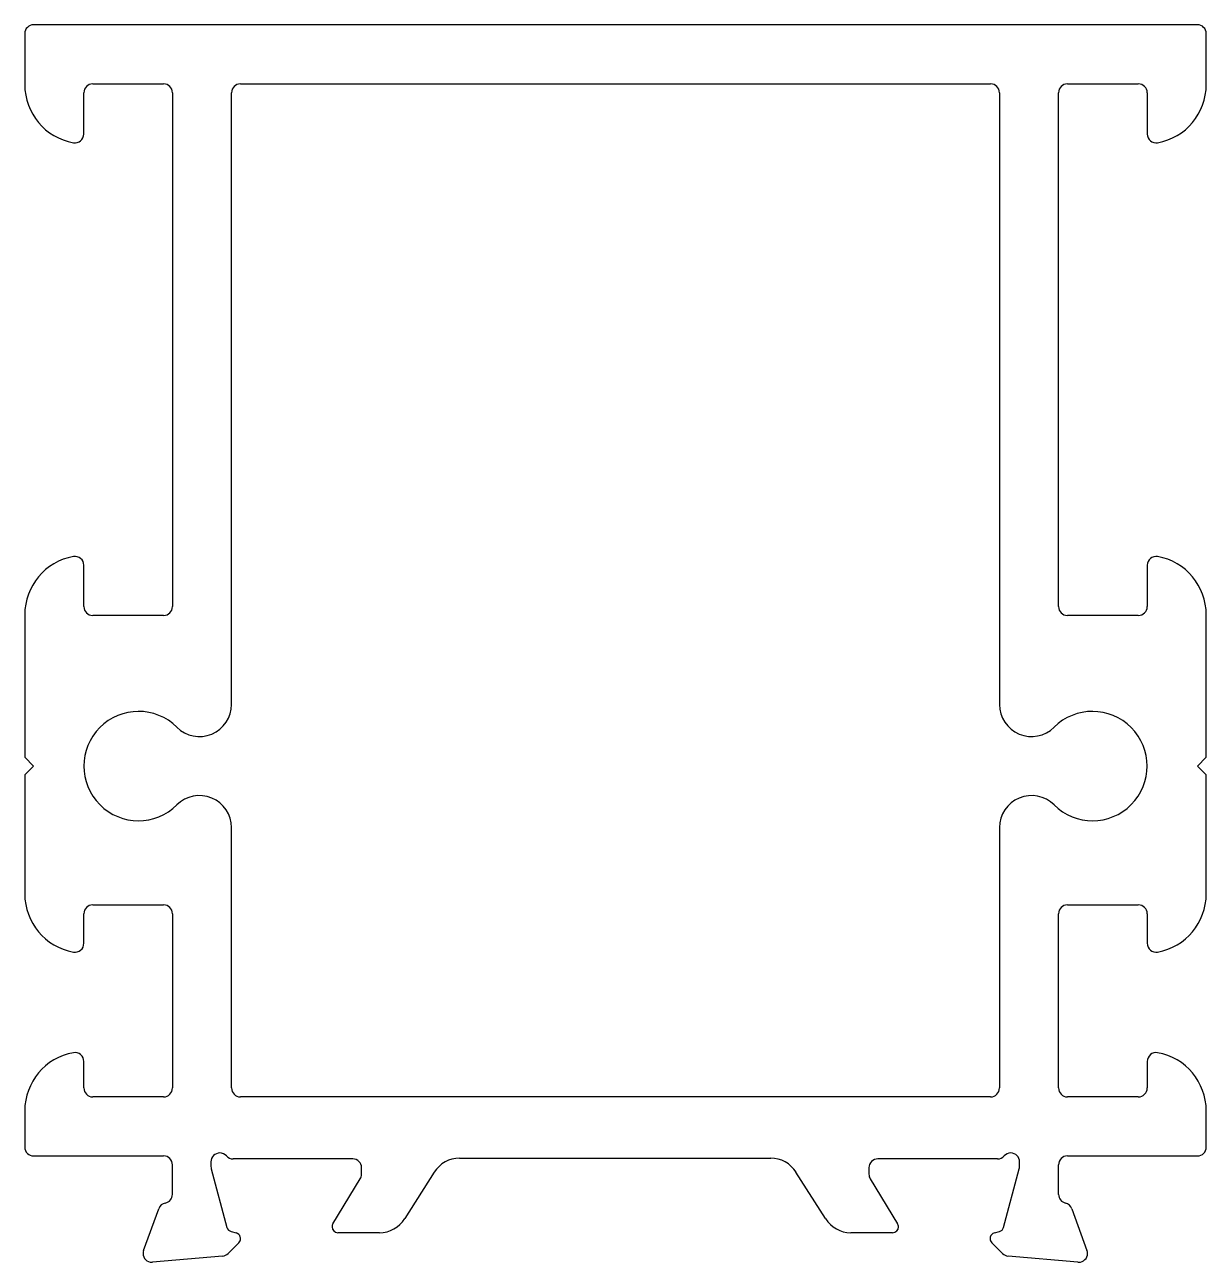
# Model space of a CAD drawing. Extents: x 817.7 to 857.7, y 457.1 to 499.
import ezdxf

# ---------------------------------------------------------------- set-up
doc = ezdxf.new("R2010")
doc.units = 0
doc.layers.get('0').update_dxf_attribs({"linetype": 'CONTINUOUS'})

msp = doc.modelspace()

# ---------------------------------------------------------------- linework, layer by layer
at = {"color": 0}
for p, q in [((817.735, 498.678), (817.735, 496.951)), ((857.435, 498.978), (818.035, 498.978)), ((857.735, 496.951), (857.735, 498.678)), ((820.035, 496.978), (822.435, 496.978)), ((825.035, 496.978), (850.435, 496.978)), ((853.035, 496.978), (855.435, 496.978)), ((819.735, 495.278), (819.735, 496.678)), ((822.735, 496.678), (822.735, 479.278)), ((824.735, 475.963), (824.735, 496.678)), ((850.735, 496.678), (850.735, 475.963)), ((852.735, 479.278), (852.735, 496.678)), ((855.735, 496.678), (855.735, 495.278)), ((819.735, 479.278), (819.735, 480.678)), ((855.735, 480.678), (855.735, 479.278)), ((817.735, 479.005), (817.735, 474.178)), ((822.435, 478.978), (820.035, 478.978)), ((855.435, 478.978), (853.035, 478.978)), ((857.735, 474.178), (857.735, 479.005)), ((817.735, 474.178), (818.035, 473.878)), ((857.435, 473.878), (857.735, 474.178)), ((818.035, 473.878), (817.735, 473.578)), ((817.735, 473.578), (817.735, 469.551)), ((857.735, 473.578), (857.435, 473.878)), ((857.735, 469.551), (857.735, 473.578)), ((824.735, 462.978), (824.735, 471.794)), ((850.735, 471.794), (850.735, 462.978)), ((819.735, 467.878), (819.735, 468.878)), ((820.035, 469.178), (822.435, 469.178)), ((822.735, 468.878), (822.735, 462.978)), ((852.735, 462.978), (852.735, 468.878)), ((853.035, 469.178), (855.435, 469.178)), ((855.735, 468.878), (855.735, 467.878)), ((819.735, 462.978), (819.735, 463.878)), ((855.735, 463.878), (855.735, 462.978)), ((822.435, 462.678), (820.035, 462.678)), ((850.435, 462.678), (825.035, 462.678)), ((855.435, 462.678), (853.035, 462.678)), ((817.735, 462.205), (817.735, 460.978)), ((857.735, 460.978), (857.735, 462.205)), ((818.035, 460.678), (822.435, 460.678)), ((828.838, 460.578), (824.786, 460.578)), ((832.454, 460.603), (842.992, 460.603)), ((850.667, 460.578), (846.615, 460.578)), ((853.035, 460.678), (857.435, 460.678)), ((822.735, 459.377), (822.735, 460.378)), ((824.038, 460.478), (824.038, 460.318)), ((824.049, 460.24), (824.58, 458.258)), ((829.138, 460.057), (829.138, 460.278)), ((831.6, 460.124), (830.598, 458.557)), ((844.848, 458.557), (843.845, 460.124)), ((846.315, 460.278), (846.315, 460.057)), ((850.873, 458.258), (851.404, 460.24)), ((851.415, 460.318), (851.415, 460.478)), ((852.735, 459.374), (852.735, 460.378)), ((828.168, 458.382), (829.094, 459.901)), ((846.358, 459.901), (847.285, 458.382)), ((821.756, 457.479), (822.27, 458.892)), ((853.183, 458.892), (853.697, 457.479)), ((824.721, 458.117), (824.89, 458.071)), ((829.744, 458.078), (828.338, 458.078)), ((847.115, 458.078), (845.701, 458.078)), ((850.563, 458.071), (850.732, 458.117)), ((824.98, 457.737), (824.616, 457.373)), ((850.837, 457.373), (850.473, 457.737)), ((824.43, 457.286), (822.064, 457.079)), ((853.388, 457.079), (851.023, 457.286))]:
    msp.add_line(p, q, dxfattribs=at)
for centre, radius, start, end in [((818.035, 498.678), 0.3, 90, 180), ((857.435, 498.678), 0.3, 0, 90), ((819.735, 496.951), 2, 180, 259.8358), ((820.035, 496.678), 0.3, 90, 180), ((822.435, 496.678), 0.3, 0, 90), ((825.035, 496.678), 0.3, 90, 180), ((850.435, 496.678), 0.3, 0, 90), ((853.035, 496.678), 0.3, 90, 180), ((855.435, 496.678), 0.3, 0, 90), ((855.735, 496.951), 2, 280.1642, 0), ((819.435, 495.277), 0.299, 259.6871, 0.1487), ((856.035, 495.278), 0.3, 180, 280.1642), ((819.735, 479.005), 2, 100.1642, 180), ((819.435, 480.678), 0.3, 359.9838, 100.1804), ((856.035, 480.678), 0.3, 79.832, 180.0038), ((855.735, 479.005), 2, 360, 79.8358), ((820.035, 479.278), 0.3, 180, 270), ((822.435, 479.278), 0.3, 270, 0), ((853.035, 479.278), 0.3, 180, 270), ((855.435, 479.278), 0.3, 270, 0), ((821.585, 473.878), 1.85, 45.263, 314.737), ((823.65, 475.963), 1.085, 225.263, 0), ((851.819, 475.963), 1.085, 180, 314.737), ((853.885, 473.878), 1.85, 225.263, 134.737), ((823.65, 471.794), 1.085, 0, 134.737), ((851.819, 471.794), 1.085, 45.263, 180), ((819.735, 469.551), 2, 180, 259.8358), ((855.735, 469.551), 2, 280.1642, 0), ((820.035, 468.878), 0.3, 90, 180), ((822.435, 468.878), 0.3, 0, 90), ((853.035, 468.878), 0.3, 90, 180), ((855.435, 468.878), 0.3, 0, 90), ((819.435, 467.878), 0.3, 259.8129, 0.0229), ((856.035, 467.878), 0.3, 179.9882, 280.1761), ((819.735, 462.205), 2, 100.1642, 180), ((819.435, 463.878), 0.3, 359.9857, 100.1785), ((856.035, 463.878), 0.3, 79.8088, 180.027), ((855.735, 462.205), 2, 360, 79.8358), ((820.035, 462.978), 0.3, 180, 270), ((822.435, 462.978), 0.3, 270, 0), ((825.035, 462.978), 0.3, 180, 270), ((850.435, 462.978), 0.3, 270, 0), ((853.035, 462.978), 0.3, 180, 270), ((855.435, 462.978), 0.3, 270, 360), ((818.035, 460.978), 0.3, 180, 270), ((857.435, 460.978), 0.3, 270, 360), ((822.435, 460.378), 0.3, 0, 90), ((824.338, 460.478), 0.3, 90, 180), ((824.338, 460.478), 0.3, 41.8103, 90), ((824.786, 460.878), 0.3, 221.8103, 270), ((828.838, 460.278), 0.3, 360, 90), ((832.454, 459.603), 1, 90, 148.6), ((842.992, 459.603), 1, 31.4, 90), ((846.614, 460.279), 0.299, 89.9014, 180.0986), ((850.667, 460.878), 0.3, 270, 318.1897), ((851.115, 460.478), 0.3, 90, 138.1897), ((851.115, 460.478), 0.3, 360, 90), ((853.035, 460.378), 0.3, 90, 180), ((824.338, 460.318), 0.3, 180, 195), ((851.115, 460.318), 0.3, 345, 360), ((828.838, 460.057), 0.3, 328.6045, 360), ((846.615, 460.057), 0.3, 180, 211.3955), ((822.435, 459.377), 0.3, 281.261, 0), ((853.035, 459.374), 0.3, 180, 257.134), ((822.552, 458.789), 0.3, 101.261, 160), ((852.901, 458.789), 0.3, 20, 77.134), ((829.744, 459.078), 1, 270, 328.6), ((845.701, 459.078), 1, 211.4, 270), ((824.773, 458.31), 0.2, 195, 255), ((824.838, 457.878), 0.2, 15, 75), ((828.338, 458.278), 0.2, 148.6045, 180), ((828.338, 458.278), 0.2, 180, 270), ((847.115, 458.278), 0.2, 270, 360), ((847.115, 458.278), 0.2, 0, 31.3955), ((850.615, 457.878), 0.2, 105, 165), ((850.68, 458.31), 0.2, 285, 345), ((824.838, 457.878), 0.2, 315, 0), ((824.838, 457.878), 0.2, 360, 15), ((850.615, 457.878), 0.2, 165, 180), ((850.615, 457.878), 0.2, 180, 225), ((822.02, 457.381), 0.281, 159.7197, 180.664), ((822.038, 457.378), 0.3, 180, 270), ((824.404, 457.585), 0.3, 275, 315), ((851.049, 457.585), 0.3, 225, 265), ((853.415, 457.378), 0.3, 270, 360), ((853.433, 457.381), 0.281, 359.336, 20.2803), ((822.038, 457.378), 0.3, 270, 275), ((853.415, 457.378), 0.3, 265, 270)]:
    msp.add_arc(centre, radius, start, end, dxfattribs=at)

doc.saveas('drawing.dxf')
